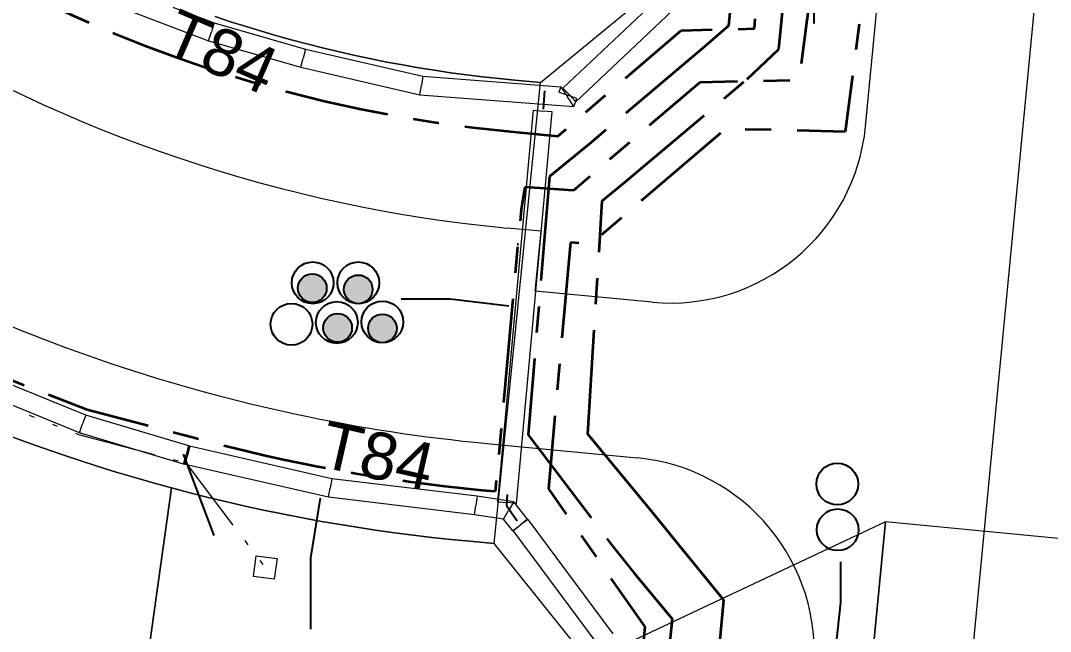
# Model space of a CAD drawing. Header units: metres. Extents: x 308278 to 310511, y 6271134 to 6272874.
# Drawn here: x 308985.35 to 309024.82, y 6271877.11 to 6271900.54 of the extents above; entities that cross this region are included whole.
import ezdxf
from ezdxf.enums import TextEntityAlignment as Align

# ---------------------------------------------------------------- set-up
doc = ezdxf.new("R2010")
doc.units = ezdxf.units.M
doc.set_wipeout_variables(frame=1)
for name, pattern in [('Cable Exist UG', [7, 4, -1, 1, -1]), ('DOT', [6.35, 0, -6.35]), ('PHANTOMX2', [6.6, 3, -0.75, 0.2, -0.75, 0.2, -0.75, 0.2, -0.75])]:
    doc.linetypes.add(name, pattern=pattern)
doc.layers.get('0').update_dxf_attribs({"color": 6})
for name, color, linetype, lineweight in [('_User Miscellaneous1', 30, 'Continuous', 13), ('_User_HV_Exist', 1, 'Continuous', 35), ('_User_LV_Exist', 5, 'Continuous', 35), ('Cadastre Land Parcels_SP_EXT', 118, 'Continuous', 15), ('Cadastre Roads_SP_EXT', 218, 'Continuous', 15), ('Mains_HV_EXT', 13, 'Continuous', 25), ('Mains_LV_EXT', 163, 'Continuous', 25), ('Services_SP_EXT', 42, 'PHANTOMX2', 20)]:
    doc.layers.add(name, color=color, linetype=linetype, lineweight=lineweight)
doc.layers.add('Cadastre Roads_SP_NEW', color=214, linetype='Continuous', lineweight=15, transparency=0.8)
for name, color, linetype in [('Duct_SP_EXT', 30, 'Continuous'), ('Equip_SP_SL_EXT', 7, 'Continuous'), ('Trench_SP_EXT', 7, 'Continuous')]:
    doc.layers.add(name, color=color, linetype=linetype)
doc.styles.add('iecARIAL', font='arial.ttf', dxfattribs={"height": 2})
doc.styles.add('SL_LABEL', font='arial.ttf', dxfattribs={"height": 2})
doc.styles.get("Standard").update_dxf_attribs({"font": 'arial.ttf'})

# ---------------------------------------------------------------- blocks, each defined once
blk = doc.blocks.new('DUCT_EXT')
blk.add_circle((0, 0.8), 0.8)
at = {"flags": 1}
blk.add_attdef('Z', (0, 0), '', height=0.2, dxfattribs=at)
at = {"flags": 9}
for tag, p in [('DUCT_CODE', (0, 0)), ('XSECT_TYPE', (0, -0.2)), ('FB_REFERENCE', (0, -0.4)), ('STATE', (0, -0.6)), ('NOTES', (0, -0.8))]:
    blk.add_attdef(tag, text='', height=0.2, dxfattribs=at).set_placement(p, align=Align.MIDDLE_LEFT)
blk = doc.blocks.new('*U479')
at = {"transparency": 33554687, "flags": 9}
for tag, p in [('LRATECODE', (-7.4, 0)), ('LOUTREACHVOCAB', (-7.2, 0)), ('LOUTREACH', (-7, 0)), ('LANTNUMBER', (-6.6, 0)), ('LNEW', (-6.4, 0)), ('LMASTVOCAB', (-6.2, 0)), ('LMAST', (-6, 0)), ('LLAMPVOCAB', (-5.8, 0)), ('LLAMP', (-5.6, 0)), ('LEXIST', (-5.4, 0)), ('LCHARGE3PERCENT', (-5.2, 0)), ('LCHARGE3', (-5, 0)), ('LCHARGE2PERCENT', (-4.8, 0)), ('LCHARGE2', (-4.6, 0)), ('LCHARGE1PERCENT', (-4.4, 0)), ('LCHARGE1', (-4.2, 0)), ('LCATEGORY', (-4, 0)), ('LBRACKETVOCAB', (-3.8, 0)), ('LBRACKET', (-3.6, 0)), ('LKINGHEIGHT', (-3.4, 0)), ('CREPLACE', (-3.2, 0)), ('CREMOVE', (-3, 0)), ('CNUMBER', (-2.8, 0)), ('CNEW', (-2.6, 0)), ('CEXIST', (-2.4, 0)), ('USAGE', (-2.2, 0)), ('STATE', (-2, 0)), ('OWNED_BY', (-1.8, 0)), ('ORIENTATION', (-1.6, 0)), ('OPERATING_VOLTAGE', (-1.4, 0)), ('NO_PHASES', (-1.2, 0)), ('LANTERN_TYPE', (-1, 0)), ('LANTERN_PURPOSE', (-0.8, 0)), ('CONTROL_TYPE', (-0.6, 0)), ('CONSTRUCTED_VOLTAGE', (-0.4, 0))]:
    blk.add_attdef(tag, text='', height=0.001, rotation=270, dxfattribs=at).set_placement(p, align=Align.MIDDLE_LEFT)
at = {"transparency": 33554687, "style": 'SL_LABEL', "flags": 9}
blk.add_attdef('STREET_CODE', text='', height=0.001, rotation=270, dxfattribs=at).set_placement((0.001, 0), align=Align.MIDDLE_LEFT)
at = {"transparency": 33554687, "flags": 1}
blk.add_attdef('Z', (0, 0), '', height=0.001, rotation=270, dxfattribs=at)
at = {"transparency": 33554687, "width": 0.9}
blk.add_attdef('LNUMBER', text='', height=1, dxfattribs=at).set_placement((7, -1), align=Align.MIDDLE_LEFT)
at = {"transparency": 33554687, "flags": 9}
for tag, p in [('LREMOVE', (0, -7.6)), ('LREPLACE', (0, -7.8)), ('LTYPE', (0, -8)), ('LTYPEVOCAB', (0, -8.2)), ('LEGEND', (0, -8.4)), ('SUBURB', (0, -8.6)), ('STREETNAME', (0, -8.8)), ('LOCATION', (0, -9)), ('NOTES', (0, -9.2)), ('MAINTAINED_BY', (0, -9.863))]:
    blk.add_attdef(tag, text='', height=0.001, dxfattribs=at).set_placement(p, align=Align.MIDDLE_LEFT)
blk.add_attdef('OPERATED_BY', (0, -9.607), '', height=0.001, dxfattribs=at)
at = {"linetype": 'DOT', "transparency": 33554687}
blk.add_wipeout([(5.688, 0), (5.061, -1.061), (4, -1.688), (2.939, -1.061), (2.313, 0), (2.939, 1.061), (4, 1.687), (5.061, 1.061)], dxfattribs=at)
at = {"transparency": 33554687}
for p, q in [((4, 1.687), (4, 0)), ((2.939, 1.061), (3.205, 0.795)), ((5.061, 1.061), (4.795, 0.795)), ((0, 0), (4, 0)), ((4, 0), (5.688, 0)), ((4, 0), (4, -1.688)), ((2.939, -1.061), (3.205, -0.795)), ((5.061, -1.061), (4.795, -0.795))]:
    blk.add_line(p, q, dxfattribs=at)
blk.add_circle((4, 0), 1.125, dxfattribs=at)
blk = doc.blocks.new('CCP_EXT')
at = {"flags": 9}
for tag, p in [('OWNED_BY', (0, -1)), ('USAGE', (0, -1.2)), ('LEGEND', (0, -1.4)), ('LIFE_SUPPORT', (0, -1.6)), ('STATE', (0, -1.8)), ('NOTES', (0, -2))]:
    blk.add_attdef(tag, text='', height=0.2, dxfattribs=at).set_placement(p, align=Align.MIDDLE_LEFT)
at = {"transparency": 33554687}
blk.add_wipeout([(0, 0.566), (0.566, 0), (0, -0.566), (-0.566, 0)], dxfattribs=at)
blk.add_lwpolyline([(-0.566, 0), (0, 0.566), (0.566, 0), (0, -0.566), (-0.566, 0)])
at = {"flags": 1}
blk.add_attdef('Z', (0, 0), '', height=0.2, dxfattribs=at)
at = {"flags": 9}
for tag, p in [('CCP_TYPE', (0, 0)), ('CONSTRUCTED_VOLTAGE', (0, -0.2)), ('NO_PHASES', (0, -0.4)), ('OPERATING_VOLTAGE', (0, -0.6)), ('ORIENTATION', (0, -0.8))]:
    blk.add_attdef(tag, text='', height=0.2, dxfattribs=at).set_placement(p, align=Align.MIDDLE_LEFT)
blk = doc.blocks.new('CABLE_LARGE_EXT')
h = blk.add_hatch(color=256)
edge = h.paths.add_edge_path()
edge.add_arc((0, 0.55), 0.55, 0, 360)
blk.add_circle((0, 0.55), 0.55)
at = {"flags": 1}
blk.add_attdef('Z', (0, 0), '', height=0.2, dxfattribs=at)
at = {"flags": 9}
for tag, p in [('COND_CODE', (0, 0)), ('STATE', (0, -0.4)), ('FB_REFERENCE', (0, -0.2)), ('XSECT_SIZE', (0, -0.6)), ('NOTES', (0, -0.8))]:
    blk.add_attdef(tag, text='', height=0.2, dxfattribs=at).set_placement(p, align=Align.MIDDLE_LEFT)

msp = doc.modelspace()

# ---------------------------------------------------------------- linework, layer by layer
at = {"layer": '_User Miscellaneous1'}
for p, q in [((308989.617, 6271901.653), (308992.776, 6271900.448)), ((308989.339, 6271900.989), (308992.548, 6271899.765)), ((308992.776, 6271900.448), (308992.662, 6271900.107)), ((308992.776, 6271900.448), (308996.273, 6271899.447)), ((308992.548, 6271899.765), (308992.662, 6271900.107)), ((308992.548, 6271899.765), (308996.093, 6271898.75)), ((308996.273, 6271899.447), (308996.183, 6271899.098)), ((308996.273, 6271899.447), (309000.769, 6271898.406)), ((308996.093, 6271898.75), (308996.183, 6271899.098)), ((308996.093, 6271898.75), (309000.66, 6271897.692)), ((309000.769, 6271898.406), (309000.715, 6271898.049)), ((309000.769, 6271898.406), (309006.059, 6271898.001)), ((309000.66, 6271897.692), (309000.715, 6271898.049)), ((309006.059, 6271898.001), (309005.986, 6271897.792)), ((309006.059, 6271898.001), (309006.308, 6271897.621)), ((309006.14, 6271897.948), (309006.387, 6271897.687)), ((309000.66, 6271897.692), (309006.557, 6271897.241)), ((309005.986, 6271897.792), (309006.326, 6271897.673)), ((309006.557, 6271897.241), (309006.308, 6271897.621)), ((309006.666, 6271897.554), (309006.326, 6271897.673)), ((309006.634, 6271897.425), (309006.387, 6271897.687)), ((309006.557, 6271897.241), (309006.666, 6271897.554)), ((309003.646, 6271882.084), (309005.01, 6271897.104)), ((309005.01, 6271897.104), (309005.368, 6271897.071)), ((309005.727, 6271897.039), (309005.368, 6271897.071)), ((309004.363, 6271882.019), (309005.727, 6271897.039)), ((308987.848, 6271885.407), (308983.031, 6271887.375)), ((308987.608, 6271884.728), (308982.742, 6271886.715)), ((308987.848, 6271885.407), (308987.728, 6271885.068)), ((308991.796, 6271884.223), (308987.848, 6271885.407)), ((308987.608, 6271884.728), (308987.728, 6271885.068)), ((308991.598, 6271883.531), (308987.608, 6271884.728)), ((308991.792, 6271884.224), (308991.697, 6271883.877)), ((308991.796, 6271884.223), (308991.697, 6271883.877)), ((308991.815, 6271884.218), (308991.72, 6271883.871)), ((308991.824, 6271884.215), (308991.744, 6271883.864)), ((308991.838, 6271884.212), (308991.744, 6271883.864)), ((308991.815, 6271884.218), (308991.792, 6271884.224)), ((308991.792, 6271884.224), (308991.796, 6271884.223)), ((308991.838, 6271884.212), (308991.815, 6271884.218)), ((308997.282, 6271882.965), (308991.824, 6271884.215)), ((308991.598, 6271883.531), (308991.697, 6271883.877)), ((308991.602, 6271883.53), (308991.697, 6271883.877)), ((308991.626, 6271883.523), (308991.72, 6271883.871)), ((308991.649, 6271883.517), (308991.744, 6271883.864)), ((308991.663, 6271883.514), (308991.744, 6271883.864)), ((308991.602, 6271883.53), (308991.598, 6271883.531)), ((308991.626, 6271883.523), (308991.602, 6271883.53)), ((308991.649, 6271883.517), (308991.626, 6271883.523)), ((308997.158, 6271882.254), (308991.663, 6271883.514)), ((308997.282, 6271882.965), (308997.22, 6271882.61)), ((309002.846, 6271882.297), (308997.282, 6271882.965)), ((308997.158, 6271882.254), (308997.22, 6271882.61)), ((309002.75, 6271881.584), (308997.158, 6271882.254)), ((309002.852, 6271882.297), (309002.798, 6271881.941)), ((309002.846, 6271882.297), (309002.798, 6271881.941)), ((309002.852, 6271882.297), (309002.846, 6271882.297)), ((309004.251, 6271882.086), (309002.852, 6271882.297)), ((309003.646, 6271882.084), (309004.005, 6271882.051)), ((309004.251, 6271882.086), (309004.058, 6271881.751)), ((309004.787, 6271881.416), (309004.251, 6271882.086)), ((309002.745, 6271881.585), (309002.798, 6271881.941)), ((309002.75, 6271881.584), (309002.798, 6271881.941)), ((309003.865, 6271881.416), (309004.058, 6271881.751)), ((309004.363, 6271882.019), (309004.005, 6271882.051)), ((309003.865, 6271881.416), (309002.745, 6271881.585)), ((309002.745, 6271881.585), (309002.75, 6271881.584)), ((309004.225, 6271880.966), (309003.865, 6271881.416)), ((309004.787, 6271881.416), (309004.506, 6271881.191)), ((309004.795, 6271881.406), (309004.506, 6271881.191)), ((309004.795, 6271881.406), (309008.054, 6271877.023)), ((309004.217, 6271880.976), (309004.506, 6271881.191)), ((309004.217, 6271880.976), (309007.479, 6271876.59)), ((309004.225, 6271880.966), (309004.506, 6271881.191))]:
    msp.add_line(p, q, dxfattribs=at)
at = {"layer": 'Cadastre Land Parcels_SP_EXT', "linetype": 'Continuous'}
for points in [[(309122.099, 6271940.391), (309102.142, 6271966.8), (309077.032, 6271947.924), (309059.588, 6271925.474), (309054.983, 6271877.794), (309018.499, 6271881.315), (309011.806, 6271811.997), (309022.595, 6271810.518), (309184.649, 6271788.315), (309209.035, 6271798.08), (309218.119, 6271813.033), (309122.099, 6271940.391)], [(308991.137, 6271882.612), (308990.43, 6271882.808), (308989.724, 6271883.01), (308989.02, 6271883.221), (308988.32, 6271883.438), (308987.621, 6271883.663), (308986.926, 6271883.897), (308986.233, 6271884.137), (308985.542, 6271884.385), (308984.854, 6271884.641), (308984.169, 6271884.904), (308983.488, 6271885.175), (308982.808, 6271885.453), (308982.132, 6271885.739), (308981.46, 6271886.03), (308980.791, 6271886.33), (308980.125, 6271886.638), (308979.462, 6271886.952), (308967.154, 6271854.517), (308972.389, 6271853.01), (308986.43, 6271848.969), (308991.137, 6271882.612)], [(309007.129, 6271875.956), (309003.5, 6271880.48), (309002.567, 6271880.566), (309001.844, 6271880.635), (309001.12, 6271880.713), (309000.398, 6271880.799), (308999.678, 6271880.892), (308998.958, 6271880.994), (308998.24, 6271881.103), (308997.522, 6271881.218), (308996.806, 6271881.343), (308996.092, 6271881.475), (308995.379, 6271881.615), (308994.667, 6271881.762), (308993.958, 6271881.917), (308993.25, 6271882.08), (308992.544, 6271882.25), (308991.84, 6271882.427), (308991.137, 6271882.612), (308986.43, 6271848.969), (309004.336, 6271847.332), (309007.129, 6271875.956)]]:
    msp.add_lwpolyline(points, close=True, dxfattribs=at)
msp.add_lwpolyline([(308992.814, 6271900.692), (308993.402, 6271900.497), (308993.991, 6271900.309), (308994.583, 6271900.128), (308995.176, 6271899.955), (308995.773, 6271899.789), (308996.372, 6271899.63), (308996.971, 6271899.479), (308997.573, 6271899.336), (308998.178, 6271899.2), (308998.783, 6271899.072), (308999.39, 6271898.95), (309000, 6271898.837), (309000.609, 6271898.73), (309001.22, 6271898.633), (309001.833, 6271898.541), (309002.447, 6271898.459), (309003.062, 6271898.383), (309003.678, 6271898.315), (309004.294, 6271898.255), (309005.285, 6271898.164), (309009.648, 6271901.776)], dxfattribs=at)
at = {"layer": 'Cadastre Roads_SP_EXT', "linetype": 'Continuous'}
msp.add_lwpolyline([(309018.499, 6271881.315), (309007.129, 6271875.956), (309004.336, 6271847.332), (309001.548, 6271818.751), (309011.806, 6271811.996), (309018.499, 6271881.315)], close=True, dxfattribs=at)
at = {"layer": 'Cadastre Roads_SP_NEW'}
for p, q in [((309017.739, 6271896.493), (309018.166, 6271900.972)), ((309005.299, 6271892.457), (309004.007, 6271892.58)), ((309005.08, 6271890.167), (309005.299, 6271892.457)), ((309009.56, 6271889.74), (309005.08, 6271890.167)), ((309003.218, 6271884.318), (309008.989, 6271883.767))]:
    msp.add_line(p, q, dxfattribs=at)
for centre, radius, start, end in [((309010.273, 6271897.206), 7.5, 264.5449, 354.5449), ((309009.331, 6271948.327), 64.3, 238.22469, 264.54527), ((309008.276, 6271876.301), 7.5, 354.5449, 84.5449)]:
    msp.add_arc(centre, radius, start, end, dxfattribs=at)
at = {"layer": 'Duct_SP_EXT'}
for points in [[(308999.94, 6271889.864), (309001.821, 6271889.864), (309004.071, 6271889.593)], [(308996.47, 6271877.197), (308996.47, 6271879.935), (308996.842, 6271882.223)], [(309016.778, 6271879.778), (309016.778, 6271878.219), (309016.534, 6271875.987)]]:
    msp.add_lwpolyline(points, dxfattribs=at)
at = {"layer": 'Trench_SP_EXT', "linetype": 'Cable Exist UG'}
for points in [[(309005.391, 6271897.139), (309005.439, 6271897.848)], [(308991.579, 6271883.913), (308992.758, 6271880.784)], [(309003.998, 6271882.359), (309003.976, 6271881.944), (309004.388, 6271881.348)]]:
    msp.add_lwpolyline(points, dxfattribs=at)

# ---------------------------------------------------------------- block references
at = {"layer": 'Duct_SP_EXT'}
for name, p in [('DUCT_EXT', (308996.549, 6271889.681)), ('DUCT_EXT', (308998.294, 6271889.681)), ('CABLE_LARGE_EXT', (308996.531, 6271889.727)), ('CABLE_LARGE_EXT', (308998.294, 6271889.681)), ('DUCT_EXT', (308995.735, 6271888.091)), ('DUCT_EXT', (308997.471, 6271888.16)), ('DUCT_EXT', (308999.219, 6271888.182)), ('CABLE_LARGE_EXT', (308997.503, 6271888.203)), ('CABLE_LARGE_EXT', (308999.219, 6271888.182))]:
    msp.add_blockref(name, p, dxfattribs=at)
at = {"layer": 'Duct_SP_EXT', "rotation": 90.01278669449933}
for p in [(309017.454, 6271882.762), (309017.474, 6271881.008)]:
    msp.add_blockref('DUCT_EXT', p, dxfattribs=at)

# ---------------------------------------------------------------- texts
at = {"layer": 'Mains_LV_EXT'}
for rotation, p in [(336.6745, (308990.7, 6271899.373)), (347.1748, (308996.729, 6271883.458))]:
    msp.add_text('T84', height=1.8, rotation=rotation, dxfattribs=at).set_placement(p)

# ---------------------------------------------------------------- next in the draw order: block references
at = {"layer": 'Equip_SP_SL_EXT'}
ref = msp.add_blockref('*U479', (309011.756, 6271902.115), dxfattribs=at)
ref.add_attrib('ASSET_NUM', '257270', dxfattribs={"layer": '0', "height": 2.5, "rotation": 355.9884, "style": 'iecARIAL'}).set_placement((309013.256, 6271903.615), align=Align.BOTTOM_RIGHT)
at = {"layer": 'Services_SP_EXT', "rotation": 127.1576453330152}
msp.add_blockref('CCP_EXT', (308994.728, 6271879.559), dxfattribs=at)

# ---------------------------------------------------------------- next in the draw order: linework, layer by layer
at = {"layer": '_User Miscellaneous1'}
for p, q in [((309006.14, 6271897.948), (309010.078, 6271901.665)), ((309006.634, 6271897.425), (309010.572, 6271901.141))]:
    msp.add_line(p, q, dxfattribs=at)
at = {"layer": '_User_HV_Exist', "linetype": 'Cable Exist UG'}
for points in [[(309005.851, 6271929.623), (309006.795, 6271927.837), (309014.691, 6271922.792), (309014.645, 6271922.146), (309014.645, 6271922.146), (309012.491, 6271900.343), (309011.607, 6271899.575), (309011.607, 6271899.575), (309007.225, 6271895.868), (309005.626, 6271894.559), (309004.801, 6271884.656), (309004.801, 6271884.656), (309008.02, 6271880.414), (309008.887, 6271879.331), (309008.887, 6271879.331), (309010.32, 6271877.59), (309010.32, 6271877.59), (309004.285, 6271817.481), (308997.977, 6271812.001), (308995.272, 6271812.793), (308995.272, 6271812.793), (308981.542, 6271814.414), (308877.314, 6271828.392)], [(309044.054, 6271792.496), (309043.203, 6271792.609), (309044.681, 6271804.274), (309022.27, 6271807.533), (309018.313, 6271813.505), (309015.968, 6271817.728), (309006.6, 6271818.821), (309006.6, 6271818.821), (309009.339, 6271846.608), (309012.306, 6271878.31), (309010.448, 6271880.581), (309009.581, 6271881.663), (309007.088, 6271884.67), (309007.648, 6271893.629), (309008.495, 6271894.323), (309013.202, 6271898.298), (309014.409, 6271899.442), (309016.669, 6271922.295), (309016.768, 6271923.988), (309007.722, 6271929.579), (309005.851, 6271929.623)]]:
    msp.add_lwpolyline(points, dxfattribs=at)
at = {"layer": '_User_LV_Exist', "linetype": 'Cable Exist UG', "flags": 128}
msp.add_lwpolyline([(309005.679, 6271929.5), (309007.289, 6271930.825), (309019.865, 6271923.787), (309019.739, 6271922.209), (309019.739, 6271922.209), (309017.852, 6271903.876), (309017.802, 6271903.369), (309017.568, 6271901.015), (309016.96, 6271896.278), (309012.367, 6271896.385), (309007.209, 6271891.975), (309006.426, 6271892.028), (309006.399, 6271891.753), (309005.583, 6271882.582), (309005.583, 6271882.582), (309009.277, 6271877.284), (309006.532, 6271849.429), (309008.588, 6271849.125), (309005.385, 6271817.016), (308998.49, 6271811.033), (308996.588, 6271811.263), (308996.588, 6271811.263), (308993.604, 6271811.707), (308993.877, 6271813.688), (308993.877, 6271813.688), (308967.231, 6271817.263)], dxfattribs=at)
for points in [[(309005.851, 6271929.623), (309008.825, 6271929.506), (309017.855, 6271924.391), (309017.855, 6271924.391), (309015.862, 6271904.074), (309015.812, 6271903.567), (309015.812, 6271903.567), (309015.58, 6271901.241), (309015.196, 6271898.244), (309011.385, 6271898.171), (309006.542, 6271894.025), (309004.677, 6271894.153), (309004.539, 6271893.281), (309004.41, 6271891.963), (309004.41, 6271891.963), (309003.546, 6271882.472), (309003.546, 6271882.472), (309003.027, 6271882.519), (309003.027, 6271882.519, -0.04289), (308991.943, 6271884.547), (308991.943, 6271884.547), (308987.903, 6271885.611), (308982.58, 6271887.681), (308980.189, 6271888.789)], [(308967.173, 6271912.719), (308968.254, 6271912.049), (308968.254, 6271912.049), (308978.646, 6271905.631), (308978.338, 6271903.439), (308978.338, 6271903.439), (308980.599, 6271901.948), (308982.3, 6271903.374), (308982.3, 6271903.374, 0.110939), (309004.132, 6271896.285), (309004.132, 6271896.285), (309005.949, 6271896.112), (309010.675, 6271900.163), (309013.478, 6271900.231), (309013.478, 6271900.231), (309013.589, 6271901.432), (309013.821, 6271903.765), (309011.82, 6271903.856), (309011.82, 6271903.856), (309013.7, 6271922.751)]]:
    msp.add_lwpolyline(points, format="xyb", dxfattribs=at)
at = {"layer": 'Cadastre Roads_SP_EXT', "linetype": 'Continuous'}
msp.add_lwpolyline([(308984.854, 6271884.641), (308985.542, 6271884.385), (308986.233, 6271884.137), (308986.926, 6271883.897), (308987.621, 6271883.663), (308988.32, 6271883.438), (308989.02, 6271883.221), (308989.724, 6271883.01), (308990.43, 6271882.808), (308991.137, 6271882.612), (308991.84, 6271882.427), (308992.544, 6271882.25), (308993.25, 6271882.08), (308993.958, 6271881.917), (308994.667, 6271881.762), (308995.379, 6271881.615), (308996.092, 6271881.475), (308996.806, 6271881.343), (308997.522, 6271881.218), (308998.24, 6271881.103), (308998.958, 6271880.994), (308999.678, 6271880.892), (309000.398, 6271880.799), (309001.12, 6271880.713), (309001.844, 6271880.635), (309002.567, 6271880.566), (309003.5, 6271880.48), (309005.285, 6271898.164), (309005.285, 6271898.164), (309004.294, 6271898.255), (309003.678, 6271898.315), (309003.062, 6271898.383), (309002.448, 6271898.459), (309001.833, 6271898.541), (309001.22, 6271898.633), (309000.609, 6271898.73), (309000, 6271898.837), (308999.39, 6271898.95), (308998.783, 6271899.072), (308998.178, 6271899.2), (308997.573, 6271899.336), (308996.971, 6271899.479), (308996.372, 6271899.63), (308995.773, 6271899.79), (308995.176, 6271899.955), (308994.583, 6271900.128), (308993.991, 6271900.309), (308993.402, 6271900.497), (308992.814, 6271900.692)], dxfattribs=at)
at = {"layer": 'Cadastre Roads_SP_NEW'}
msp.add_line((309027.793, 6271938.662), (309015.948, 6271814.628), dxfattribs=at)
msp.add_arc((309009.331, 6271948.327), 56, 238.2247, 264.5449, dxfattribs=at)
at = {"layer": 'Mains_HV_EXT', "linetype": 'Cable Exist UG'}
for points in [[(309005.851, 6271929.623), (309006.795, 6271927.837), (309014.691, 6271922.792), (309014.645, 6271922.146), (309014.645, 6271922.146), (309012.491, 6271900.343), (309011.607, 6271899.575), (309011.607, 6271899.575), (309007.225, 6271895.868), (309005.626, 6271894.559), (309004.801, 6271884.656), (309004.801, 6271884.656), (309008.02, 6271880.414), (309008.887, 6271879.331), (309008.887, 6271879.331), (309010.32, 6271877.59), (309010.32, 6271877.59), (309004.285, 6271817.481), (308997.977, 6271812.001), (308995.272, 6271812.793), (308995.272, 6271812.793), (308981.542, 6271814.414), (308877.314, 6271828.392)], [(309044.054, 6271792.496), (309043.203, 6271792.609), (309044.681, 6271804.274), (309022.27, 6271807.533), (309018.313, 6271813.505), (309015.968, 6271817.728), (309006.6, 6271818.821), (309006.6, 6271818.821), (309009.339, 6271846.608), (309012.306, 6271878.31), (309010.448, 6271880.581), (309009.581, 6271881.663), (309007.088, 6271884.67), (309007.648, 6271893.629), (309008.495, 6271894.323), (309013.202, 6271898.298), (309014.409, 6271899.442), (309016.669, 6271922.295), (309016.768, 6271923.988), (309007.722, 6271929.579), (309005.851, 6271929.623)]]:
    msp.add_lwpolyline(points, dxfattribs=at)
at = {"layer": 'Services_SP_EXT'}
msp.add_lwpolyline([(308980.303, 6271888.732), (308981.282, 6271887.18), (308981.282, 6271887.18), (308982.188, 6271886.76), (308987.575, 6271884.665), (308991.679, 6271883.582), (308994.728, 6271879.559)], dxfattribs=at)

doc.saveas('drawing.dxf')
